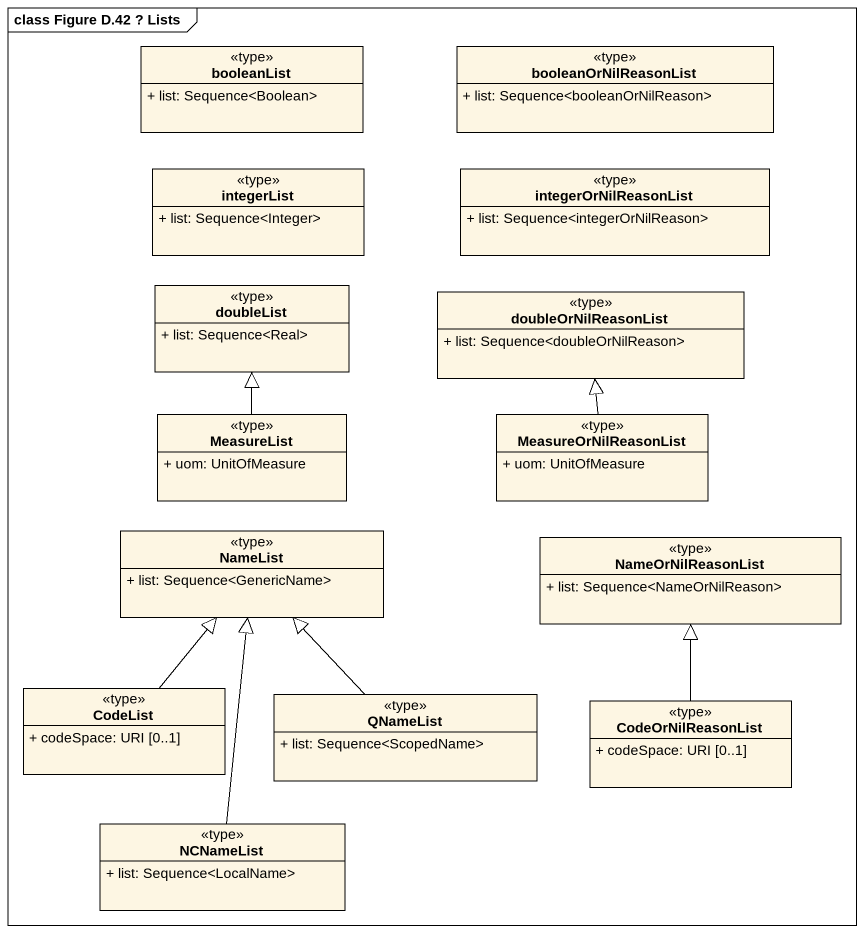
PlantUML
@startuml
mainframe class Figure D.42 ? Lists
hide circle
hide empty members
skinparam classAttributeIconSize 0
class booleanList <<type>> {
  + list: Sequence<Boolean>
}
class booleanOrNilReasonList <<type>> {
  + list: Sequence<booleanOrNilReason>
}
class integerList <<type>> {
  + list: Sequence<Integer>
}
class integerOrNilReasonList <<type>> {
  + list: Sequence<integerOrNilReason>
}
class doubleList <<type>> {
  + list: Sequence<Real>
}
class doubleOrNilReasonList <<type>> {
  + list: Sequence<doubleOrNilReason>
}
class MeasureList <<type>> {
  + uom: UnitOfMeasure
}
class MeasureOrNilReasonList <<type>> {
  + uom: UnitOfMeasure
}
class NameList <<type>> {
  + list: Sequence<GenericName>
}
class NameOrNilReasonList <<type>> {
  + list: Sequence<NameOrNilReason>
}
class CodeList <<type>> {
  + codeSpace: URI [0..1]
}
class QNameList <<type>> {
  + list: Sequence<ScopedName>
}
class CodeOrNilReasonList <<type>> {
  + codeSpace: URI [0..1]
}
class NCNameList <<type>> {
  + list: Sequence<LocalName>
}
MeasureList -up-|> doubleList
MeasureOrNilReasonList -up-|> doubleOrNilReasonList
CodeList -up-|> NameList
QNameList -up-|> NameList
CodeOrNilReasonList -up-|> NameOrNilReasonList
NCNameList -up-|> NameList
@enduml
